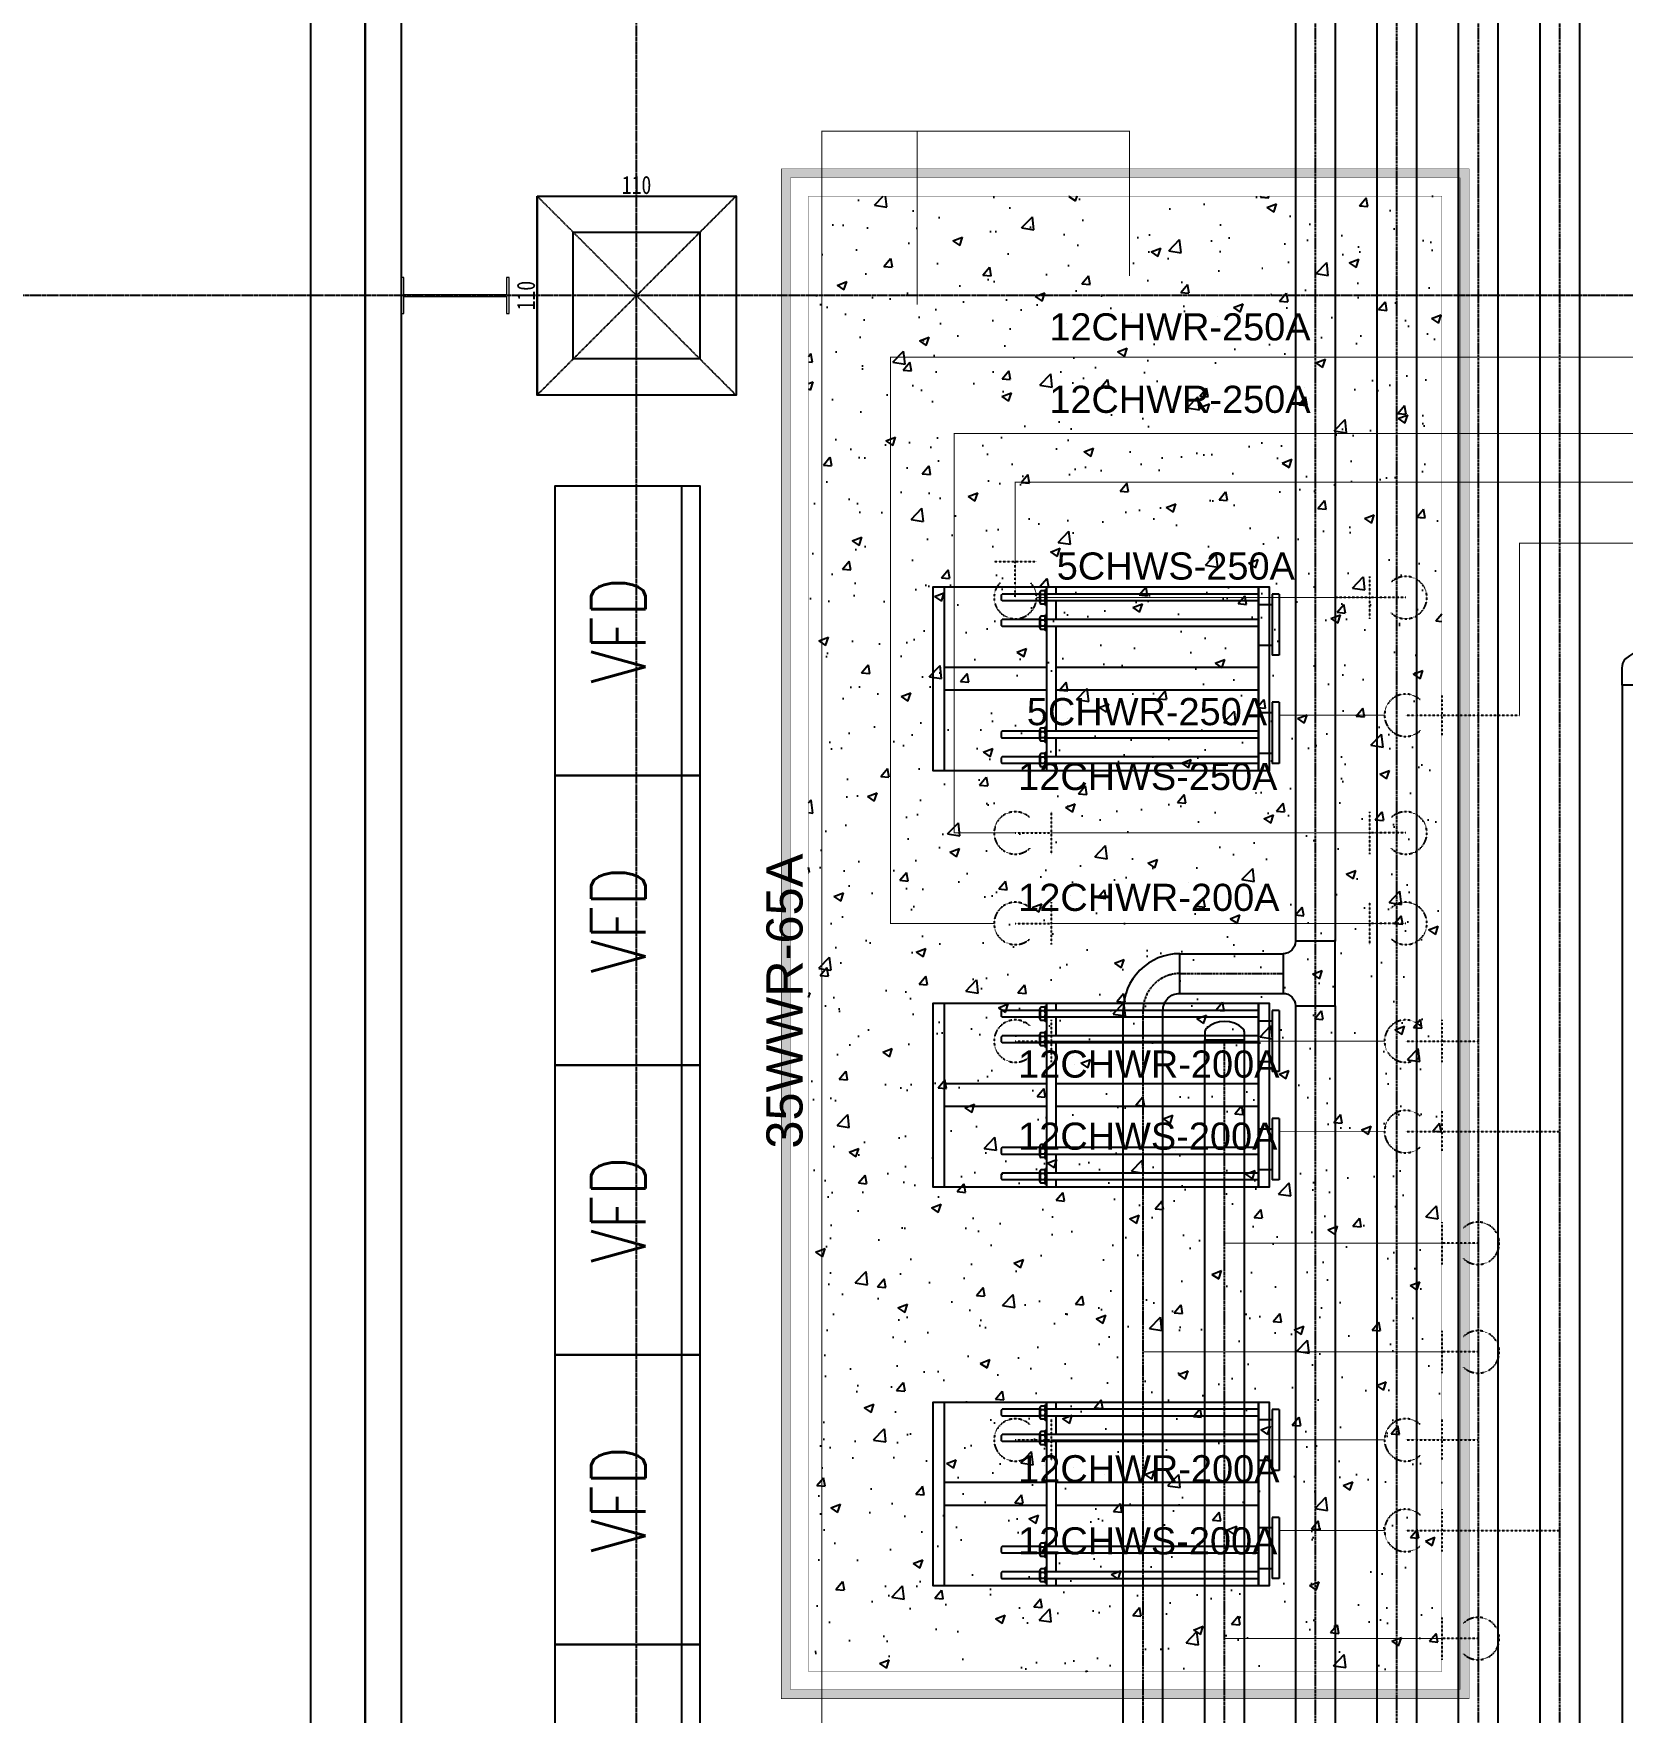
# Model space of a CAD drawing. Header units: millimetres. Extents: x -18489 to 17339, y -1599 to 10961.
# Drawn here: x -17611 to -16733, y 4880 to 5807 of the extents above; entities that cross this region are included whole.
import ezdxf
from ezdxf.enums import TextEntityAlignment as Align

# ---------------------------------------------------------------- set-up
doc = ezdxf.new("R2010")
doc.units = ezdxf.units.MM
for name, pattern in [('188K-SM-07-F10-MECH-CHW PIPE-Y2257103$0$CENTER', [2, 1.25, -0.25, 0.25, -0.25]), ('188K-SM-07-F10-MECH-CHW PIPE-Y2257103$0$Micron CUP L10 HVAC 2nd PIPE$0$JIS_02_1.0', [2, 1, -1]), ('X-CUB3-L10$0$COL-CEN-LIN', [3.25, 2.5, -0.25, 0.25, -0.25]), ('X-CUB3-L10$0$HIDDEN', [0.4, 0.3, -0.1])]:
    doc.linetypes.add(name, pattern=pattern)
for name, color, linetype in [('188K-SM-03-F10-MECH-EQ-Y2257103$0$0 Xref', 8, 'Continuous'), ('188K-SM-03-F10-MECH-EQ-Y2257103$0$M-EQU-FOUNDATION', 8, 'Continuous'), ('188K-SM-03-F10-MECH-EQ-Y2257103$0$Micron CUP L10 HVAC EQU$0$E-LAY-EQPM-200x90', 150, 'Continuous'), ('188K-SM-03-F10-MECH-EQ-Y2257103$0$Micron CUP L10 HVAC EQU$0$M-MECH-EQU', 136, 'Continuous'), ('188K-SM-03-F10-MECH-EQ-Y2257103$0$Micron CUP L10 HVAC EQU$0$P-CDA-EQU', 5, 'Continuous'), ('188K-SM-07-F10-MECH-CHW PIPE-Y2257103$0$0 XC', 8, 'Continuous'), ('188K-SM-07-F10-MECH-CHW PIPE-Y2257103$0$M-CDA-CWR', 202, 'Continuous'), ('188K-SM-07-F10-MECH-CHW PIPE-Y2257103$0$M-CDR-CWS', 15, 'Continuous'), ('188K-SM-07-F10-MECH-CHW PIPE-Y2257103$0$M-CWTR-12PIPE-R', 4, 'Continuous'), ('188K-SM-07-F10-MECH-CHW PIPE-Y2257103$0$M-CWTR-12PIPE-S', 3, 'Continuous'), ('188K-SM-07-F10-MECH-CHW PIPE-Y2257103$0$M-P-HWR-D-29', 211, 'Continuous'), ('188K-SM-07-F10-MECH-CHW PIPE-Y2257103$0$M-P-PIPE-C', 8, '188K-SM-07-F10-MECH-CHW PIPE-Y2257103$0$CENTER'), ('188K-SM-07-F10-MECH-CHW PIPE-Y2257103$0$Micron CUP L10 HVAC 2nd PIPE$0$M-CWTR-5PIPE-R', 94, 'Continuous'), ('188K-SM-07-F10-MECH-CHW PIPE-Y2257103$0$Micron CUP L10 HVAC 2nd PIPE$0$M-CWTR-5PIPE-S', 144, 'Continuous'), ('188K-SM-07-F10-MECH-CHW PIPE-Y2257103$0$Micron CUP L10 HVAC 2nd PIPE$0$M-P-12CHR-2nd-PIPE', 4, '188K-SM-07-F10-MECH-CHW PIPE-Y2257103$0$Micron CUP L10 HVAC 2nd PIPE$0$JIS_02_1.0'), ('188K-SM-07-F10-MECH-CHW PIPE-Y2257103$0$Micron CUP L10 HVAC 2nd PIPE$0$M-P-12CHS-2nd-PIPE', 3, '188K-SM-07-F10-MECH-CHW PIPE-Y2257103$0$Micron CUP L10 HVAC 2nd PIPE$0$JIS_02_1.0'), ('188K-SM-07-F10-MECH-CHW PIPE-Y2257103$0$Micron CUP L10 HVAC 2nd PIPE$0$M-P-2nd -CWS-D', 15, '188K-SM-07-F10-MECH-CHW PIPE-Y2257103$0$Micron CUP L10 HVAC 2nd PIPE$0$JIS_02_1.0'), ('188K-SM-07-F10-MECH-CHW PIPE-Y2257103$0$Micron CUP L10 HVAC 2nd PIPE$0$M-P-2nd HWR', 211, '188K-SM-07-F10-MECH-CHW PIPE-Y2257103$0$Micron CUP L10 HVAC 2nd PIPE$0$JIS_02_1.0'), ('188K-SM-07-F10-MECH-CHW PIPE-Y2257103$0$Micron CUP L10 HVAC 2nd PIPE$0$M-P-TXT2.5', 7, 'Continuous'), ('X-CUB3-L10$0$CCL', 8, 'X-CUB3-L10$0$COL-CEN-LIN'), ('X-CUB3-L10$0$COL', 8, 'Continuous'), ('X-CUB3-L10$0$COL-S', 8, 'Continuous'), ('X-CUB3-L10$0$WALL-DR', 8, 'Continuous'), ('X-CUB3-L10$0$WALL-G', 8, 'Continuous')]:
    doc.layers.add(name, color=color, linetype=linetype)
doc.styles.add('188K-SM-03-F10-MECH-EQ-Y2257103$0$Micron CUP L10 HVAC EQU$0$AA-TXT', font='simplex.shx', dxfattribs={"bigfont": 'china.shx'})
doc.styles.add('188K-SM-07-F10-MECH-CHW PIPE-Y2257103$0$Micron CUP L10 HVAC 2nd PIPE$0$Standard', font='arial.ttf')
doc.styles.add('X-CUB3-L10$0$DIM', font='', dxfattribs={"width": 0.8})
doc.styles.get('X-CUB3-L10$0$DIM').set_extended_font_data('MingLiU')
doc.dimstyles.new('X-CUB3-L10$0$JJP_005_defpoint', dxfattribs={"dimtxt": 20, "dimasz": 0.5, "dimexe": 0.5, "dimexo": 0.5, "dimgap": 0.5, "dimtad": 1, "dimdsep": 46, "dimtxsty": 'X-CUB3-L10$0$DIM', "dimblk": 'X-CUB3-L10$0$_None', "dimcen": 10, "dimclrd": 256, "dimclre": 256, "dimclrt": 256, "dimadec": 0, "dimazin": 0, "dimtfac": 1, "dimtix": 1, "dimtmove": 2, "dimatfit": 3, "dimldrblk": 'X-CUB3-L10$0$_None', "dimfxl": 0.5, "dimtolj": 1, "dimtzin": 0, "dimarcsym": 0})

# ---------------------------------------------------------------- blocks, each defined once
blk = doc.blocks.new('188K-SM-03-F10-MECH-EQ-Y2257103$0$Micron CUP L10 HVAC EQU$0$A$C66dd3646')
for p, q in [((-92.1, 0), (-47.1, 0)), ((-92.1, 0), (-92.1, -5)), ((-47.1, 0), (-47.1, -5)), ((-12.5, 0), (32.5, 0)), ((-12.5, 0), (-12.5, -5)), ((32.5, 0), (32.5, -5)), ((-92.1, -5), (-47.1, -5)), ((-84.6, -15), (-84.6, -5)), ((-54.6, -15), (-54.6, -5)), ((-12.5, -5), (32.5, -5)), ((-5, -15), (-5, -5)), ((25, -15), (25, -5)), ((-92.2, -15), (-92.2, -171.2)), ((-87.2, -15), (-87.2, -171.2)), ((-73.5, -15), (-73.5, -171.2)), ((-68.4, -15), (-68.4, -171.2)), ((-38.2, -15), (-38.2, -164.5)), ((-21.4, -15), (-21.4, -164.5)), ((8.8, -15), (8.8, -171.2)), ((13.9, -15), (13.9, -171.2)), ((27.6, -15), (27.6, -171.2)), ((32.6, -15), (32.6, -171.2)), ((-97.3, -164.5), (-92.2, -164.5)), ((-97.3, -171.2), (37.7, -171.2)), ((-95.6, -171.2), (-95.6, -172.1)), ((-83.8, -172.1), (-95.6, -172.1)), ((-94.6, -172.7), (-94.6, -175.4)), ((-86.1, -172.1), (-93.3, -172.1)), ((-92.1, -175.4), (-92.1, -172.7)), ((-87.3, -172.7), (-87.3, -175.4)), ((-87.2, -164.5), (-73.5, -164.5)), ((-84.8, -172.7), (-84.8, -175.4)), ((-83.8, -171.2), (-83.8, -172.1)), ((-76.9, -171.2), (-76.9, -172.1)), ((-65, -172.1), (-76.9, -172.1)), ((-75.8, -172.7), (-75.8, -175.4)), ((-67.3, -172.1), (-74.6, -172.1)), ((-73.3, -175.4), (-73.3, -172.7)), ((-68.6, -172.7), (-68.6, -175.4)), ((-68.4, -164.5), (8.8, -164.5)), ((-66.1, -172.7), (-66.1, -175.4)), ((-65, -171.2), (-65, -172.1)), ((-38.2, -171.2), (-38.2, -246.6)), ((-21.4, -171.2), (-21.4, -246.6)), ((5.4, -171.2), (5.4, -172.1)), ((17.3, -172.1), (5.4, -172.1)), ((6.5, -172.7), (6.5, -175.4)), ((15, -172.1), (7.7, -172.1)), ((9, -175.4), (9, -172.7)), ((13.7, -172.7), (13.7, -175.4)), ((13.9, -164.5), (27.6, -164.5)), ((16.2, -172.7), (16.2, -175.4)), ((17.3, -171.2), (17.3, -172.1)), ((24.2, -171.2), (24.2, -172.1)), ((36, -172.1), (24.2, -172.1)), ((25.2, -172.7), (25.2, -175.4)), ((33.7, -172.1), (26.5, -172.1)), ((27.7, -175.4), (27.7, -172.7)), ((32.5, -172.7), (32.5, -175.4)), ((32.6, -164.5), (37.7, -164.5)), ((35, -172.7), (35, -175.4)), ((36, -171.2), (36, -172.1)), ((-86.1, -176.1), (-93.3, -176.1)), ((-92.2, -176.1), (-92.2, -204)), ((-87.2, -176.1), (-87.2, -204)), ((-67.3, -176.1), (-74.6, -176.1)), ((-73.5, -176.1), (-73.5, -204)), ((-68.4, -176.1), (-68.4, -204)), ((15, -176.1), (7.7, -176.1)), ((8.8, -176.1), (8.8, -204)), ((9.1, -175.5), (8.9, -175.5)), ((13.8, -175.5), (13.6, -175.5)), ((13.9, -176.1), (13.9, -204)), ((33.7, -176.1), (26.5, -176.1)), ((27.6, -176.1), (27.6, -204)), ((27.8, -175.5), (27.7, -175.5)), ((32.5, -175.5), (32.4, -175.5)), ((32.6, -176.1), (32.6, -204)), ((-91.4, -204.8), (-92.2, -204)), ((-91.4, -204.8), (-88, -204.8)), ((-87.2, -204), (-88, -204.8)), ((-72.6, -204.8), (-73.5, -204)), ((-72.6, -204.8), (-69.3, -204.8)), ((-68.4, -204), (-69.3, -204.8)), ((8.8, -204), (9.7, -204.8)), ((9.7, -204.8), (13, -204.8)), ((13, -204.8), (13.9, -204)), ((27.6, -204), (28.4, -204.8)), ((28.4, -204.8), (31.8, -204.8)), ((31.8, -204.8), (32.6, -204)), ((-97.3, -246.6), (37.7, -246.6))]:
    blk.add_line(p, q)
for points in [[(37.7, -15), (37.7, -7), (-97.3, -7), (-97.3, -15)], [(37.7, -15), (-97.3, -15), (-97.3, -255), (37.7, -255)]]:
    blk.add_lwpolyline(points, close=True)
for centre, major_axis, start_param, end_param in [((-93.3, -173.6), (-1.06, 1.06), 4.510487, 6.485087), ((-89.7, -176.5), (-3.16, 3.16), -1.341997, -0.228799), ((-86.1, -173.6), (1.06, 1.06), 6.081283, 8.055884), ((-74.6, -173.6), (-1.06, 1.06), 4.510487, 6.485087), ((-71, -176.5), (-3.16, 3.16), -1.341997, -0.228799), ((-67.3, -173.6), (-1.06, 1.06), 4.510487, 6.485087), ((7.7, -173.6), (-1.06, 1.06), 4.510487, 6.485087), ((11.4, -176.5), (3.16, 3.16), 0.228799, 1.341997), ((15, -173.6), (1.06, 1.06), 6.081283, 8.055884), ((26.5, -173.6), (-1.06, 1.06), 4.510487, 6.485087), ((30.1, -176.5), (-3.16, 3.16), -1.341997, -0.228799), ((33.7, -173.6), (-1.06, 1.06), 4.510487, 6.485087), ((-93.3, -174.6), (1.06, 1.06), 2.939691, 4.914291), ((-89.7, -171.6), (3.16, 3.16), 3.370391, 4.48359), ((-86.1, -174.6), (-1.06, 1.06), 1.368894, 3.343495), ((-74.6, -174.6), (1.06, 1.06), 2.939691, 4.914291), ((-71, -171.6), (3.16, 3.16), 3.370391, 4.48359), ((-67.3, -174.6), (-1.06, 1.06), 1.368894, 3.343495), ((7.7, -174.6), (1.06, 1.06), 2.939691, 4.914291), ((11.4, -171.6), (3.16, 3.16), 3.370391, 4.48359), ((15, -174.6), (-1.06, 1.06), 1.368894, 3.343495), ((26.5, -174.6), (1.06, 1.06), 2.939691, 4.914291), ((30.1, -171.6), (3.16, 3.16), 3.370391, 4.48359), ((33.7, -174.6), (-1.06, 1.06), 1.368894, 3.343495)]:
    blk.add_ellipse(centre, major_axis=major_axis, ratio=1, start_param=start_param, end_param=end_param)
blk = doc.blocks.new('188K-SM-03-F10-MECH-EQ-Y2257103$0$Micron CUP L10 HVAC EQU')
at = {"layer": '188K-SM-03-F10-MECH-EQ-Y2257103$0$Micron CUP L10 HVAC EQU$0$E-LAY-EQPM-200x90'}
for p, q in [((-217266.7, 46882.6), (-217266.7, 48482.6)), ((-217266.7, 45282.6), (-217266.7, 46882.6)), ((-217266.7, 43682.6), (-217266.7, 45282.6)), ((-217266.7, 42082.6), (-217266.7, 43682.6)), ((-217266.7, 40482.6), (-217266.7, 42082.6))]:
    blk.add_line(p, q, dxfattribs=at)
for points in [[(-217166.7, 46882.6), (-217966.7, 46882.6), (-217966.7, 48482.6), (-217166.7, 48482.6)], [(-217166.7, 45282.6), (-217966.7, 45282.6), (-217966.7, 46882.6), (-217166.7, 46882.6)], [(-217166.7, 43682.6), (-217966.7, 43682.6), (-217966.7, 45282.6), (-217166.7, 45282.6)], [(-217166.7, 42082.6), (-217966.7, 42082.6), (-217966.7, 43682.6), (-217166.7, 43682.6)], [(-217166.7, 40482.6), (-217966.7, 40482.6), (-217966.7, 42082.6), (-217166.7, 42082.6)]]:
    blk.add_lwpolyline(points, close=True, dxfattribs=at)
at = {"layer": '188K-SM-03-F10-MECH-EQ-Y2257103$0$Micron CUP L10 HVAC EQU$0$M-MECH-EQU', "xscale": 7.5, "yscale": 7.5, "zscale": 7.5, "rotation": 270}
blk.add_blockref('188K-SM-03-F10-MECH-EQ-Y2257103$0$Micron CUP L10 HVAC EQU$0$A$C66dd3646', (-213966.7, 42689.7), dxfattribs=at)
at = {"layer": '188K-SM-03-F10-MECH-EQ-Y2257103$0$Micron CUP L10 HVAC EQU$0$P-CDA-EQU', "xscale": 7.5, "yscale": 7.5, "zscale": 7.5, "rotation": 270}
for p in [(-213966.7, 47192.7), (-213966.7, 44892.7)]:
    blk.add_blockref('188K-SM-03-F10-MECH-EQ-Y2257103$0$Micron CUP L10 HVAC EQU$0$A$C66dd3646', p, dxfattribs=at)
at = {"layer": '188K-SM-03-F10-MECH-EQ-Y2257103$0$Micron CUP L10 HVAC EQU$0$E-LAY-EQPM-200x90', "style": '188K-SM-03-F10-MECH-EQ-Y2257103$0$Micron CUP L10 HVAC EQU$0$AA-TXT', "width": 0.8}
for p in [(-217616.7, 47682.6), (-217616.7, 46082.6), (-217616.7, 44482.6), (-217616.7, 42882.6)]:
    blk.add_text('VFD', height=300, rotation=90, dxfattribs=at).set_placement(p, align=Align.MIDDLE_CENTER)
blk = doc.blocks.new('188K-SM-03-F10-MECH-EQ-Y2257103')
at = {"layer": '188K-SM-03-F10-MECH-EQ-Y2257103$0$M-EQU-FOUNDATION'}
h = blk.add_hatch(dxfattribs=at)
h.set_pattern_fill('AR-CONC', color=256, scale=0.1)
h.set_pattern_definition([(50, (2918.521, 709.199), (18.218467, -1.593909), [1.905, -20.955]), (355, (2918.521, 709.2), (-3.524342, 19.105685), [1.524, -16.764058]), (100.45144, (2920.04, 709.066), (14.694125, 17.511775), [1.619001, -17.809024]), (46.1842, (2918.521, 714.28), (27.107904, -4.204233), [2.8575, -31.4325]), (96.63556, (2920.78, 713.93), (23.740413, 24.742612), [2.428502, -26.71356]), (351.18415, (2918.52, 714.28), (23.740413, 24.742612), [2.285997, -25.145973]), (21, (2921.061, 713.009), (15.161439, -10.22652), [1.905, -20.955]), (326, (2921.061, 713.01), (6.180203, 18.418797), [1.524, -16.764]), (71.451445, (2922.325, 712.157), (21.341642, 8.192277), [1.619001, -17.808994]), (37.5, (2918.5214, 709.199), (0.3088603, 8.4555039), [0, -16.5608, 0, -17.018, 0, -16.8275]), (7.5, (2918.521, 709.199), (6.6819663, 10.0180575), [0, -9.7028, 0, -16.1798, 0, -6.4135]), (327.5, (2912.857, 709.199), (13.5590595, -0.5728744), [0, -6.35, 0, -19.812, 0, -26.289]), (317.5, (2910.317, 709.199), (14.812918, 2.542649), [0, -8.255, 0, -13.1572, 0, -18.669])])
h.paths.add_polyline_path([(-16823.15, 5727.46), (-16823.15, 4892.46), (-17193.15, 4892.46), (-17193.15, 5727.46)], flags=16)
h.paths.add_polyline_path([(-16818.15, 5732.46), (-16818.15, 4887.46), (-17198.15, 4887.46), (-17198.15, 5732.46)])
h = blk.add_hatch(dxfattribs=at)
h.set_pattern_fill('AR-CONC', color=256, scale=0.3)
h.set_pattern_definition([(50, (2918.52, 709.2), (54.6554, -4.78173), [5.715, -62.865]), (355, (2918.52, 709.2), (-10.57303, 57.31705), [4.572, -50.29218]), (100.45144, (2923.076, 708.8), (44.08237, 52.53533), [4.857, -53.42707]), (46.1842, (2918.52, 724.44), (81.32371, -12.6127), [8.5725, -94.2975]), (96.63556, (2925.3, 723.39), (71.22124, 74.22784), [7.2855, -80.14068]), (351.18415, (2918.52, 724.44), (71.22124, 74.22784), [6.858, -75.43792]), (21, (2926.14, 720.63), (45.48432, -30.67956), [5.715, -62.865]), (326, (2926.14, 720.63), (18.54061, 55.25639), [4.572, -50.292]), (71.45144, (2929.93, 718.07), (64.02493, 24.57683), [4.857, -53.42698]), (37.5, (2918.521, 709.2), (0.926581, 25.366512), [0, -49.6824, 0, -51.054, 0, -50.4825]), (7.5, (2918.52, 709.2), (20.0459, 30.054172), [0, -29.1084, 0, -48.5394, 0, -19.2405]), (327.5, (2901.529, 709.2), (40.677179, -1.718623), [0, -19.05, 0, -59.436, 0, -78.867]), (317.5, (2893.91, 709.2), (44.438754, 7.62795), [0, -24.765, 0, -39.4716, 0, -56.007])])
h.paths.add_polyline_path([(-16833.15, 5717.46), (-16833.15, 4902.46), (-17183.15, 4902.46), (-17183.15, 5717.46)])
at = {"layer": '188K-SM-03-F10-MECH-EQ-Y2257103$0$M-EQU-FOUNDATION', "const_width": 0.2}
for points in [[(-16818.15, 5732.46), (-16818.15, 4887.46), (-17198.15, 4887.46), (-17198.15, 5732.46)], [(-16823.15, 5727.46), (-16823.15, 4892.46), (-17193.15, 4892.46), (-17193.15, 5727.46)], [(-16833.15, 5717.46), (-16833.15, 4902.46), (-17183.15, 4902.46), (-17183.15, 5717.46)]]:
    blk.add_lwpolyline(points, close=True, dxfattribs=at)
at = {"layer": '188K-SM-03-F10-MECH-EQ-Y2257103$0$0 Xref', "xscale": 0.1, "yscale": 0.1, "zscale": 0.1}
blk.add_blockref('188K-SM-03-F10-MECH-EQ-Y2257103$0$Micron CUP L10 HVAC EQU', (4473.52, 709.2), dxfattribs=at)
blk = doc.blocks.new('*D570')
at = {"layer": 'DefPoints', "lineweight": -2, "transparency": 16777216}
blk.add_line((0, 0), (110, 0), dxfattribs=at)
at = {"layer": 'DefPoints', "color": 0, "transparency": 16777216}
for p in [(0, 0), (110, 0), (110, 0)]:
    blk.add_point(p, dxfattribs=at)
at = {"layer": 'DefPoints', "transparency": 16777216, "insert": (55, 6.07), "char_height": 10, "attachment_point": 5, "style": 'X-CUB3-L10$0$DIM'}
blk.add_mtext('\\A1;110', dxfattribs=at)
blk = doc.blocks.new('X-CUB3-L10$0$_None')
blk = doc.blocks.new('*D571')
at = {"layer": 'DefPoints', "lineweight": -2, "transparency": 16777216}
blk.add_line((0, 0), (0, -110), dxfattribs=at)
at = {"layer": 'DefPoints', "color": 0, "transparency": 16777216}
for p in [(0, 0), (0, -110), (0, -110)]:
    blk.add_point(p, dxfattribs=at)
at = {"layer": 'DefPoints', "transparency": 16777216, "insert": (-6.07, -55), "char_height": 10, "attachment_point": 5, "rotation": 90, "style": 'X-CUB3-L10$0$DIM'}
blk.add_mtext('\\A1;110', dxfattribs=at)
blk = doc.blocks.new('188K-SM-07-F10-MECH-CHW PIPE-Y2257103$0$500A-12')
blk.add_lwpolyline([(94.3, -254), (0, -254), (0, 254), (94.3, 254, -0.159807), (141.5, 238.5, -0.366872), (141.5, -238.5, -0.159807)], format="xyb", close=True)
blk = doc.blocks.new('188K-SM-07-F10-MECH-CHW PIPE-Y2257103$0$200A-11')
at = {"flags": 128}
blk.add_lwpolyline([(-178, 109.5), (-178, 109.5, 0.414214), (-109.5, 178), (109.5, 178, 0.414214), (178, 109.5), (178, 109.5), (178, -109.5), (-178, -109.5)], format="xyb", close=True, dxfattribs=at)
blk = doc.blocks.new('188K-SM-07-F10-MECH-CHW PIPE-Y2257103$0$200A-12')
blk.add_lwpolyline([(43.1, 109.5), (0, 109.5), (0, -109.5), (43.1, -109.5, 0.15266), (62.4, -103.5, 0.38315), (62.4, 103.5, 0.15266)], format="xyb", close=True)
blk = doc.blocks.new('188K-SM-07-F10-MECH-CHW PIPE-Y2257103$0$Micron CUP L10 HVAC 2nd PIPE')
at = {"layer": '188K-SM-07-F10-MECH-CHW PIPE-Y2257103$0$Micron CUP L10 HVAC 2nd PIPE$0$M-CWTR-5PIPE-R', "color": 8, "linetype": '188K-SM-07-F10-MECH-CHW PIPE-Y2257103$0$Micron CUP L10 HVAC 2nd PIPE$0$JIS_02_1.0'}
for p, q in [((-215541, 48063.6), (-215307, 48063.6)), ((-215424, 47864.7), (-215424, 48063.6)), ((-213465.6, 47747.7), (-213465.6, 47981.7)), ((-213465.6, 47864.7), (-213666.7, 47864.7)), ((-213266.7, 47864.7), (-213465.6, 47864.7))]:
    blk.add_line(p, q, dxfattribs=at)
at = {"layer": '188K-SM-07-F10-MECH-CHW PIPE-Y2257103$0$Micron CUP L10 HVAC 2nd PIPE$0$M-CWTR-5PIPE-R', "color": 8, "linetype": '188K-SM-07-F10-MECH-CHW PIPE-Y2257103$0$Micron CUP L10 HVAC 2nd PIPE$0$JIS_02_1.0', "const_width": 5}
for points in [[(-215424, 48063.6), (-215424, 48501.9), (-211366.7, 48501.9)], [(-213383.7, 47864.7), (-215307, 47864.7)]]:
    blk.add_lwpolyline(points, dxfattribs=at)
at = {"layer": '188K-SM-07-F10-MECH-CHW PIPE-Y2257103$0$Micron CUP L10 HVAC 2nd PIPE$0$M-CWTR-5PIPE-R', "color": 8, "linetype": '188K-SM-07-F10-MECH-CHW PIPE-Y2257103$0$Micron CUP L10 HVAC 2nd PIPE$0$JIS_02_1.0'}
for centre, start, end in [((-215424, 47864.7), 136.51254, 43.48746), ((-213266.7, 47864.7), 226.51254, 133.48746)]:
    blk.add_arc(centre, 117, start, end, dxfattribs=at)
at = {"layer": '188K-SM-07-F10-MECH-CHW PIPE-Y2257103$0$Micron CUP L10 HVAC 2nd PIPE$0$M-CWTR-5PIPE-S', "color": 8, "linetype": '188K-SM-07-F10-MECH-CHW PIPE-Y2257103$0$Micron CUP L10 HVAC 2nd PIPE$0$JIS_02_1.0'}
for p, q in [((-213067.8, 47331.7), (-213067.8, 47097.7)), ((-213266.7, 47214.7), (-213067.8, 47214.7)), ((-213067.8, 47214.7), (-212637.5, 47214.7))]:
    blk.add_line(p, q, dxfattribs=at)
at = {"layer": '188K-SM-07-F10-MECH-CHW PIPE-Y2257103$0$Micron CUP L10 HVAC 2nd PIPE$0$M-CWTR-5PIPE-S', "color": 8, "linetype": '188K-SM-07-F10-MECH-CHW PIPE-Y2257103$0$Micron CUP L10 HVAC 2nd PIPE$0$JIS_02_1.0', "const_width": 5}
for points in [[(-212637.5, 47214.7), (-212637.5, 48164.7), (-211916.7, 48164.7)], [(-213383.7, 47214.7), (-213966.7, 47214.7)]]:
    blk.add_lwpolyline(points, dxfattribs=at)
at = {"layer": '188K-SM-07-F10-MECH-CHW PIPE-Y2257103$0$Micron CUP L10 HVAC 2nd PIPE$0$M-CWTR-5PIPE-S', "color": 8, "linetype": '188K-SM-07-F10-MECH-CHW PIPE-Y2257103$0$Micron CUP L10 HVAC 2nd PIPE$0$JIS_02_1.0'}
blk.add_arc((-213266.7, 47214.7), 117, 46.51254, 313.48746, dxfattribs=at)
at = {"layer": '188K-SM-07-F10-MECH-CHW PIPE-Y2257103$0$Micron CUP L10 HVAC 2nd PIPE$0$M-P-12CHR-2nd-PIPE', "color": 8}
for p, q in [((-215225.1, 46181.7), (-215225.1, 45947.7)), ((-213465.6, 45947.7), (-213465.6, 46181.7)), ((-215424, 46064.7), (-215225.1, 46064.7)), ((-213266.7, 46064.7), (-213465.6, 46064.7))]:
    blk.add_line(p, q, dxfattribs=at)
at = {"layer": '188K-SM-07-F10-MECH-CHW PIPE-Y2257103$0$Micron CUP L10 HVAC 2nd PIPE$0$M-P-12CHR-2nd-PIPE'}
for p, q in [((-215225.1, 45531.7), (-215225.1, 45297.7)), ((-213067.8, 45531.7), (-213067.8, 45297.7)), ((-215424, 45414.7), (-215225.1, 45414.7)), ((-213266.7, 45414.7), (-213067.8, 45414.7)), ((-213067.8, 45414.7), (-212866.7, 45414.7)), ((-215225.1, 43328.7), (-215225.1, 43094.7)), ((-213067.8, 43328.7), (-213067.8, 43094.7)), ((-215424, 43211.7), (-215225.1, 43211.7)), ((-213266.7, 43211.7), (-213067.8, 43211.7)), ((-213067.8, 43211.7), (-212866.7, 43211.7))]:
    blk.add_line(p, q, dxfattribs=at)
at = {"layer": '188K-SM-07-F10-MECH-CHW PIPE-Y2257103$0$Micron CUP L10 HVAC 2nd PIPE$0$M-P-12CHR-2nd-PIPE', "color": 8, "const_width": 5}
for points in [[(-215541, 46064.7), (-216114, 46064.7), (-216114, 49193.2), (-211620.8, 49193.2)], [(-213383.7, 46064.7), (-215225.1, 46064.7)]]:
    blk.add_lwpolyline(points, dxfattribs=at)
at = {"layer": '188K-SM-07-F10-MECH-CHW PIPE-Y2257103$0$Micron CUP L10 HVAC 2nd PIPE$0$M-P-12CHR-2nd-PIPE', "const_width": 5}
for points in [[(-213383.7, 45414.7), (-215225.1, 45414.7)], [(-213383.7, 43211.7), (-215225.1, 43211.7)]]:
    blk.add_lwpolyline(points, dxfattribs=at)
at = {"layer": '188K-SM-07-F10-MECH-CHW PIPE-Y2257103$0$Micron CUP L10 HVAC 2nd PIPE$0$M-P-12CHR-2nd-PIPE', "color": 8}
for centre, start, end in [((-215424, 46064.7), 46.51254, 313.48746), ((-213266.7, 46064.7), 226.51254, 133.48746)]:
    blk.add_arc(centre, 117, start, end, dxfattribs=at)
at = {"layer": '188K-SM-07-F10-MECH-CHW PIPE-Y2257103$0$Micron CUP L10 HVAC 2nd PIPE$0$M-P-12CHR-2nd-PIPE'}
for centre in [(-215424, 45414.7), (-213266.7, 45414.7), (-215424, 43211.7), (-213266.7, 43211.7)]:
    blk.add_arc(centre, 117, 46.51254, 313.48746, dxfattribs=at)
at = {"layer": '188K-SM-07-F10-MECH-CHW PIPE-Y2257103$0$Micron CUP L10 HVAC 2nd PIPE$0$M-P-12CHS-2nd-PIPE', "color": 8}
for p, q in [((-215225.1, 46681.7), (-215225.1, 46447.7)), ((-213465.6, 46447.7), (-213465.6, 46681.7)), ((-215424, 46564.7), (-215225.1, 46564.7)), ((-213266.7, 46564.7), (-213465.6, 46564.7))]:
    blk.add_line(p, q, dxfattribs=at)
at = {"layer": '188K-SM-07-F10-MECH-CHW PIPE-Y2257103$0$Micron CUP L10 HVAC 2nd PIPE$0$M-P-12CHS-2nd-PIPE'}
for p, q in [((-213067.8, 45031.7), (-213067.8, 44797.7)), ((-213266.7, 44914.7), (-213067.8, 44914.7)), ((-213067.8, 44914.7), (-212416.7, 44914.7)), ((-213067.8, 42828.7), (-213067.8, 42594.7)), ((-213266.7, 42711.7), (-213067.8, 42711.7)), ((-213067.8, 42711.7), (-212416.7, 42711.7))]:
    blk.add_line(p, q, dxfattribs=at)
at = {"layer": '188K-SM-07-F10-MECH-CHW PIPE-Y2257103$0$Micron CUP L10 HVAC 2nd PIPE$0$M-P-12CHS-2nd-PIPE', "color": 8, "const_width": 5}
for points in [[(-215424, 46564.7), (-215762, 46564.7), (-215762, 48771.3), (-209654.6, 48771.3)], [(-213383.7, 46564.7), (-215225.1, 46564.7)]]:
    blk.add_lwpolyline(points, dxfattribs=at)
at = {"layer": '188K-SM-07-F10-MECH-CHW PIPE-Y2257103$0$Micron CUP L10 HVAC 2nd PIPE$0$M-P-12CHS-2nd-PIPE', "const_width": 5}
for points in [[(-213383.7, 44914.7), (-213966.7, 44914.7)], [(-213383.7, 42711.7), (-213966.7, 42711.7)]]:
    blk.add_lwpolyline(points, dxfattribs=at)
at = {"layer": '188K-SM-07-F10-MECH-CHW PIPE-Y2257103$0$Micron CUP L10 HVAC 2nd PIPE$0$M-P-12CHS-2nd-PIPE', "color": 8}
for centre, start, end in [((-215424, 46564.7), 46.51254, 313.48746), ((-213266.7, 46564.7), 226.51254, 133.48746)]:
    blk.add_arc(centre, 117, start, end, dxfattribs=at)
at = {"layer": '188K-SM-07-F10-MECH-CHW PIPE-Y2257103$0$Micron CUP L10 HVAC 2nd PIPE$0$M-P-12CHS-2nd-PIPE'}
for centre in [(-213266.7, 44914.7), (-213266.7, 42711.7)]:
    blk.add_arc(centre, 117, 46.51254, 313.48746, dxfattribs=at)
at = {"layer": '188K-SM-07-F10-MECH-CHW PIPE-Y2257103$0$Micron CUP L10 HVAC 2nd PIPE$0$M-P-2nd -CWS-D'}
for p, q in [((-213065.6, 44181), (-213065.6, 44415)), ((-212866.7, 44298), (-213065.6, 44298)), ((-213065.6, 43581), (-213065.6, 43815)), ((-212866.7, 43698), (-213065.6, 43698)), ((-213065.6, 41997.7), (-213065.6, 42231.7)), ((-212866.7, 42114.7), (-213065.6, 42114.7))]:
    blk.add_line(p, q, dxfattribs=at)
at = {"layer": '188K-SM-07-F10-MECH-CHW PIPE-Y2257103$0$Micron CUP L10 HVAC 2nd PIPE$0$M-P-2nd -CWS-D', "const_width": 5}
for points in [[(-213065.6, 44298), (-214267.6, 44298)], [(-213065.6, 43698), (-214717.6, 43698)], [(-213065.6, 42114.7), (-214267.6, 42114.7)]]:
    blk.add_lwpolyline(points, dxfattribs=at)
at = {"layer": '188K-SM-07-F10-MECH-CHW PIPE-Y2257103$0$Micron CUP L10 HVAC 2nd PIPE$0$M-P-2nd -CWS-D'}
for centre in [(-212866.7, 44298), (-212866.7, 43698), (-212866.7, 42114.7)]:
    blk.add_arc(centre, 117, 226.51254, 133.48746, dxfattribs=at)
at = {"layer": '188K-SM-07-F10-MECH-CHW PIPE-Y2257103$0$Micron CUP L10 HVAC 2nd PIPE$0$M-P-2nd HWR', "const_width": 5}
for points in [[(-210894.4, 35240.6), (-216493.1, 35240.6), (-216493.1, 50440.6), (-214793.1, 50440.6), (-214793.1, 49640.6)], [(-215966.7, 49482.6), (-215966.7, 50440.6)]]:
    blk.add_lwpolyline(points, dxfattribs=at)
at = {"layer": '188K-SM-07-F10-MECH-CHW PIPE-Y2257103$0$Micron CUP L10 HVAC 2nd PIPE$0$M-P-TXT2.5', "color": 8, "style": '188K-SM-07-F10-MECH-CHW PIPE-Y2257103$0$Micron CUP L10 HVAC 2nd PIPE$0$Standard'}
for s, p in [('12CHWR-250A', (-215236.1, 49359.9, 0)), ('12CHWR-250A', (-215236.1, 48959.9, 0)), ('5CHWS-250A', (-215194.9, 48038.9)), ('5CHWR-250A', (-215360.1, 47234.7)), ('12CHWS-250A', (-215408, 46876.5)), ('12CHWR-200A', (-215408, 46208.8))]:
    blk.add_text(s, height=150, dxfattribs=at).set_placement(p, align=Align.MIDDLE_LEFT)
at = {"layer": '188K-SM-07-F10-MECH-CHW PIPE-Y2257103$0$Micron CUP L10 HVAC 2nd PIPE$0$M-P-TXT2.5', "style": '188K-SM-07-F10-MECH-CHW PIPE-Y2257103$0$Micron CUP L10 HVAC 2nd PIPE$0$Standard'}
blk.add_text('35WWR-65A', height=200, rotation=90, dxfattribs=at).set_placement((-216699.3, 44820.7), align=Align.MIDDLE_LEFT)
for s, p in [('12CHWR-200A', (-215408, 45287.9)), ('12CHWS-200A', (-215408, 44889.7)), ('12CHWR-200A', (-215408, 43052.6)), ('12CHWS-200A', (-215408, 42654.4))]:
    blk.add_text(s, height=150, dxfattribs=at).set_placement(p, align=Align.MIDDLE_LEFT)
blk = doc.blocks.new('188K-SM-07-F10-MECH-CHW PIPE-Y2257103')
at = {"layer": '188K-SM-07-F10-MECH-CHW PIPE-Y2257103$0$M-CDA-CWR'}
for p, q in [((-16869.1, 6114.96), (-16869.1, 4714.05)), ((-16847.2, 6114.96), (-16847.2, 4714.05))]:
    blk.add_line(p, q, dxfattribs=at)
at = {"layer": '188K-SM-07-F10-MECH-CHW PIPE-Y2257103$0$M-CDR-CWS'}
for p, q in [((-16914.1, 6159.96), (-16914.1, 5305.81)), ((-16892.2, 6159.96), (-16892.2, 5305.81)), ((-16977.94, 5298.96, -17.32), (-16920.95, 5298.96)), ((-16977.94, 5277.06, -17.32), (-16920.95, 5277.06)), ((-17009.19, 4750.01, -17.32), (-17009.19, 5267.71, -17.32)), ((-16987.29, 4750.01, -17.32), (-16987.29, 5267.71, -17.32)), ((-16914.1, 5270.21), (-16914.1, 4747.51)), ((-16892.2, 5270.21), (-16892.2, 4747.51)), ((-16964.19, 4750.01, -17.32), (-16964.19, 5251.29, -17.32)), ((-16942.29, 4750.01, -17.32), (-16942.29, 5251.29, -17.32))]:
    blk.add_line(p, q, dxfattribs=at)
at = {"layer": '188K-SM-07-F10-MECH-CHW PIPE-Y2257103$0$M-CDR-CWS', "elevation": 0, "flags": 128}
blk.add_lwpolyline([(-16977.94, 5277.06), (-16977.94, 5298.96, 0.414214), (-17009.19, 5267.71), (-16987.29, 5267.71, -0.414214)], format="xyb", close=True, dxfattribs=at)
at = {"layer": '188K-SM-07-F10-MECH-CHW PIPE-Y2257103$0$M-CWTR-12PIPE-R'}
for p, q in [((-16824.1, 6057.96), (-16824.1, 4742.62)), ((-16802.2, 6057.96), (-16802.2, 4742.62))]:
    blk.add_line(p, q, dxfattribs=at)
at = {"layer": '188K-SM-07-F10-MECH-CHW PIPE-Y2257103$0$M-CWTR-12PIPE-S'}
for p, q in [((-16779.1, 6007.96), (-16779.1, 4742.62)), ((-16757.2, 6007.96), (-16757.2, 4742.62))]:
    blk.add_line(p, q, dxfattribs=at)
at = {"layer": '188K-SM-07-F10-MECH-CHW PIPE-Y2257103$0$M-P-HWR-D-29'}
blk.add_line((-16733.55, 5447.34), (-16733.55, 4284.06), dxfattribs=at)
at = {"layer": '188K-SM-07-F10-MECH-CHW PIPE-Y2257103$0$M-P-PIPE-C', "linetype": '188K-SM-07-F10-MECH-CHW PIPE-Y2257103$0$CENTER'}
for p, q in [((-16903.15, 6159.96), (-16903.15, 5305.81)), ((-16858.15, 6114.96), (-16858.15, 4714.05)), ((-16813.15, 6057.96), (-16813.15, 4742.62)), ((-16768.15, 6007.96), (-16768.15, 4742.62)), ((-16903.15, 5305.81), (-16903.15, 5270.21)), ((-16977.94, 5288.01, -17.32), (-16920.95, 5288.01)), ((-16998.24, 4750.01, -17.32), (-16998.24, 5267.71, -17.32)), ((-16903.15, 5270.21), (-16903.15, 4344.05)), ((-16953.24, 4750.01, -17.32), (-16953.24, 5251.29, -17.32))]:
    blk.add_line(p, q, dxfattribs=at)
blk.add_arc((-16977.94, 5267.71, -17.32), 20.3, 90, 180, dxfattribs=at)
at = {"layer": '188K-SM-07-F10-MECH-CHW PIPE-Y2257103$0$0 XC', "xscale": 0.1, "yscale": 0.1, "zscale": 0.1}
blk.add_blockref('188K-SM-07-F10-MECH-CHW PIPE-Y2257103$0$Micron CUP L10 HVAC 2nd PIPE', (4473.52, 709.2), dxfattribs=at)
at = {"layer": '188K-SM-07-F10-MECH-CHW PIPE-Y2257103$0$M-CDR-CWS', "yscale": 0.1, "zscale": 0.1}
for name, p, xscale, rotation in [('188K-SM-07-F10-MECH-CHW PIPE-Y2257103$0$200A-11', (-16903.15, 5288.01), -0.1, 89.99999999995484), ('188K-SM-07-F10-MECH-CHW PIPE-Y2257103$0$200A-12', (-16953.24, 5251.29, -17.32), 0.1, 90.00000000004914)]:
    blk.add_blockref(name, p, dxfattribs=dict(at, xscale=xscale, rotation=rotation))
at = {"layer": '188K-SM-07-F10-MECH-CHW PIPE-Y2257103$0$M-P-HWR-D-29', "xscale": 0.1, "yscale": 0.1, "zscale": 0.1, "rotation": 90}
blk.add_blockref('188K-SM-07-F10-MECH-CHW PIPE-Y2257103$0$500A-12', (-16708.15, 5447.34), dxfattribs=at)
blk = doc.blocks.new('*U569')
at = {"layer": 'DefPoints', "linetype": 'X-CUB3-L10$0$HIDDEN', "ltscale": 0.1}
for p, q in [((110, 0), (0, -110)), ((0, 0), (110, -110))]:
    blk.add_line(p, q, dxfattribs=at)
at = {"layer": 'X-CUB3-L10$0$COL', "ltscale": 0.1}
blk.add_lwpolyline([(0, 0), (110, 0), (110, -110), (0, -110)], close=True, dxfattribs=at)
at = {"layer": 'DefPoints'}
dim = blk.add_linear_dim(base=(110, 0), p1=(0, 0), p2=(110, 0), dimstyle='X-CUB3-L10$0$JJP_005_defpoint', override={"dimtxt": 10}, dxfattribs=at)
dim.commit()
dim.dimension.update_dxf_attribs({"geometry": '*D570', "text_midpoint": (55, 6.067)})
dim = blk.add_linear_dim(base=(0, -110), p1=(0, 0), p2=(0, -110), angle=90, dimstyle='X-CUB3-L10$0$JJP_005_defpoint', override={"dimtxt": 10}, dxfattribs=at)
dim.commit()
dim.dimension.update_dxf_attribs({"geometry": '*D571', "text_midpoint": (-6.067, -55)})
blk = doc.blocks.new('X-CUB3-L10$0$CUB3-10')
at = {"layer": 'X-CUB3-L10$0$CCL'}
for p, q in [((-4440, 0), (-4440, 9982.459)), ((720, 6382.459), (-5160, 6382.459))]:
    blk.add_line(p, q, dxfattribs=at)
at = {"layer": 'X-CUB3-L10$0$COL-S'}
blk.add_lwpolyline([(-4475, 6417.459), (-4405, 6417.459), (-4405, 6347.459), (-4475, 6347.459)], close=True, dxfattribs=at)
at = {"layer": 'X-CUB3-L10$0$COL'}
blk.add_blockref('*U569', (-4495, 6437.459), dxfattribs=at)
blk = doc.blocks.new('X-CUB3-L10')
at = {"layer": 'X-CUB3-L10$0$COL-S'}
blk.add_lwpolyline([(-17313.15, 5697.46), (-17243.15, 5697.46), (-17243.15, 5627.46), (-17313.15, 5627.46)], close=True, dxfattribs=at)
at = {"layer": 'X-CUB3-L10$0$COL-S', "color": 2, "lineweight": 0, "ltscale": 10, "flags": 128}
blk.add_lwpolyline([(-17408.15, 5672.41), (-17408.15, 5652.51), (-17406.65, 5652.51), (-17406.65, 5661.96), (-17350.05, 5661.96), (-17350.05, 5652.51), (-17348.55, 5652.51), (-17348.55, 5672.41), (-17350.05, 5672.41), (-17350.05, 5662.96), (-17406.65, 5662.96), (-17406.65, 5672.41)], close=True, dxfattribs=at)
at = {"layer": 'X-CUB3-L10$0$WALL-DR'}
blk.add_line((-17428.15, 1867.46), (-17428.15, 6702.46), dxfattribs=at)
blk.add_lwpolyline([(-17213.15, 6737.46), (-17373.15, 6737.46, 0.414214), (-17408.15, 6702.46), (-17408.15, 1887.46), (-17323.15, 1887.46)], format="xyb", dxfattribs=at)
at = {"layer": 'X-CUB3-L10$0$WALL-G'}
for points in [[(-16153.15, 807.46), (-16153.15, 797.46), (-16014.15, 797.46), (-16014.15, 767.46), (-16153.15, 767.46), (-16153.15, 643.46, -0.414214), (-16353.15, 443.46), (-17258.15, 443.46, -0.414214), (-17458.15, 643.46), (-17458.15, 1442.46, -0.414214), (-17373.15, 1527.46), (-17373.15, 1727.46, -0.414214), (-17458.15, 1812.46), (-17458.15, 6702.46, -0.414214), (-17373.15, 6787.46)], [(-17373.15, 6757.46, 0.414214), (-17428.15, 6702.46), (-17428.15, 1812.46, 0.414214), (-17373.15, 1757.46), (-17373.15, 1757.46), (-17343.15, 1757.46), (-17343.15, 1497.46), (-17373.15, 1497.46, 0.414214), (-17428.15, 1442.46), (-17428.15, 643.46, 0.414214), (-17258.15, 473.46), (-16353.15, 473.46, 0.414214), (-16183.15, 643.46), (-16183.15, 807.46)]]:
    blk.add_lwpolyline(points, format="xyb", dxfattribs=at)
at = {"layer": 'X-CUB3-L10$0$CCL'}
blk.add_blockref('X-CUB3-L10$0$CUB3-10', (-12838.15, -720), dxfattribs=at)
at = {"layer": 'X-CUB3-L10$0$COL'}
blk.add_blockref('*U569', (-17333.15, 5717.46), dxfattribs=at)

msp = doc.modelspace()

# ---------------------------------------------------------------- block references
msp.add_blockref('188K-SM-03-F10-MECH-EQ-Y2257103', (0, 0))

# ---------------------------------------------------------------- next in the draw order: block references
for name in ['X-CUB3-L10', '188K-SM-07-F10-MECH-CHW PIPE-Y2257103']:
    msp.add_blockref(name, (0, 0))

doc.saveas('drawing.dxf')
